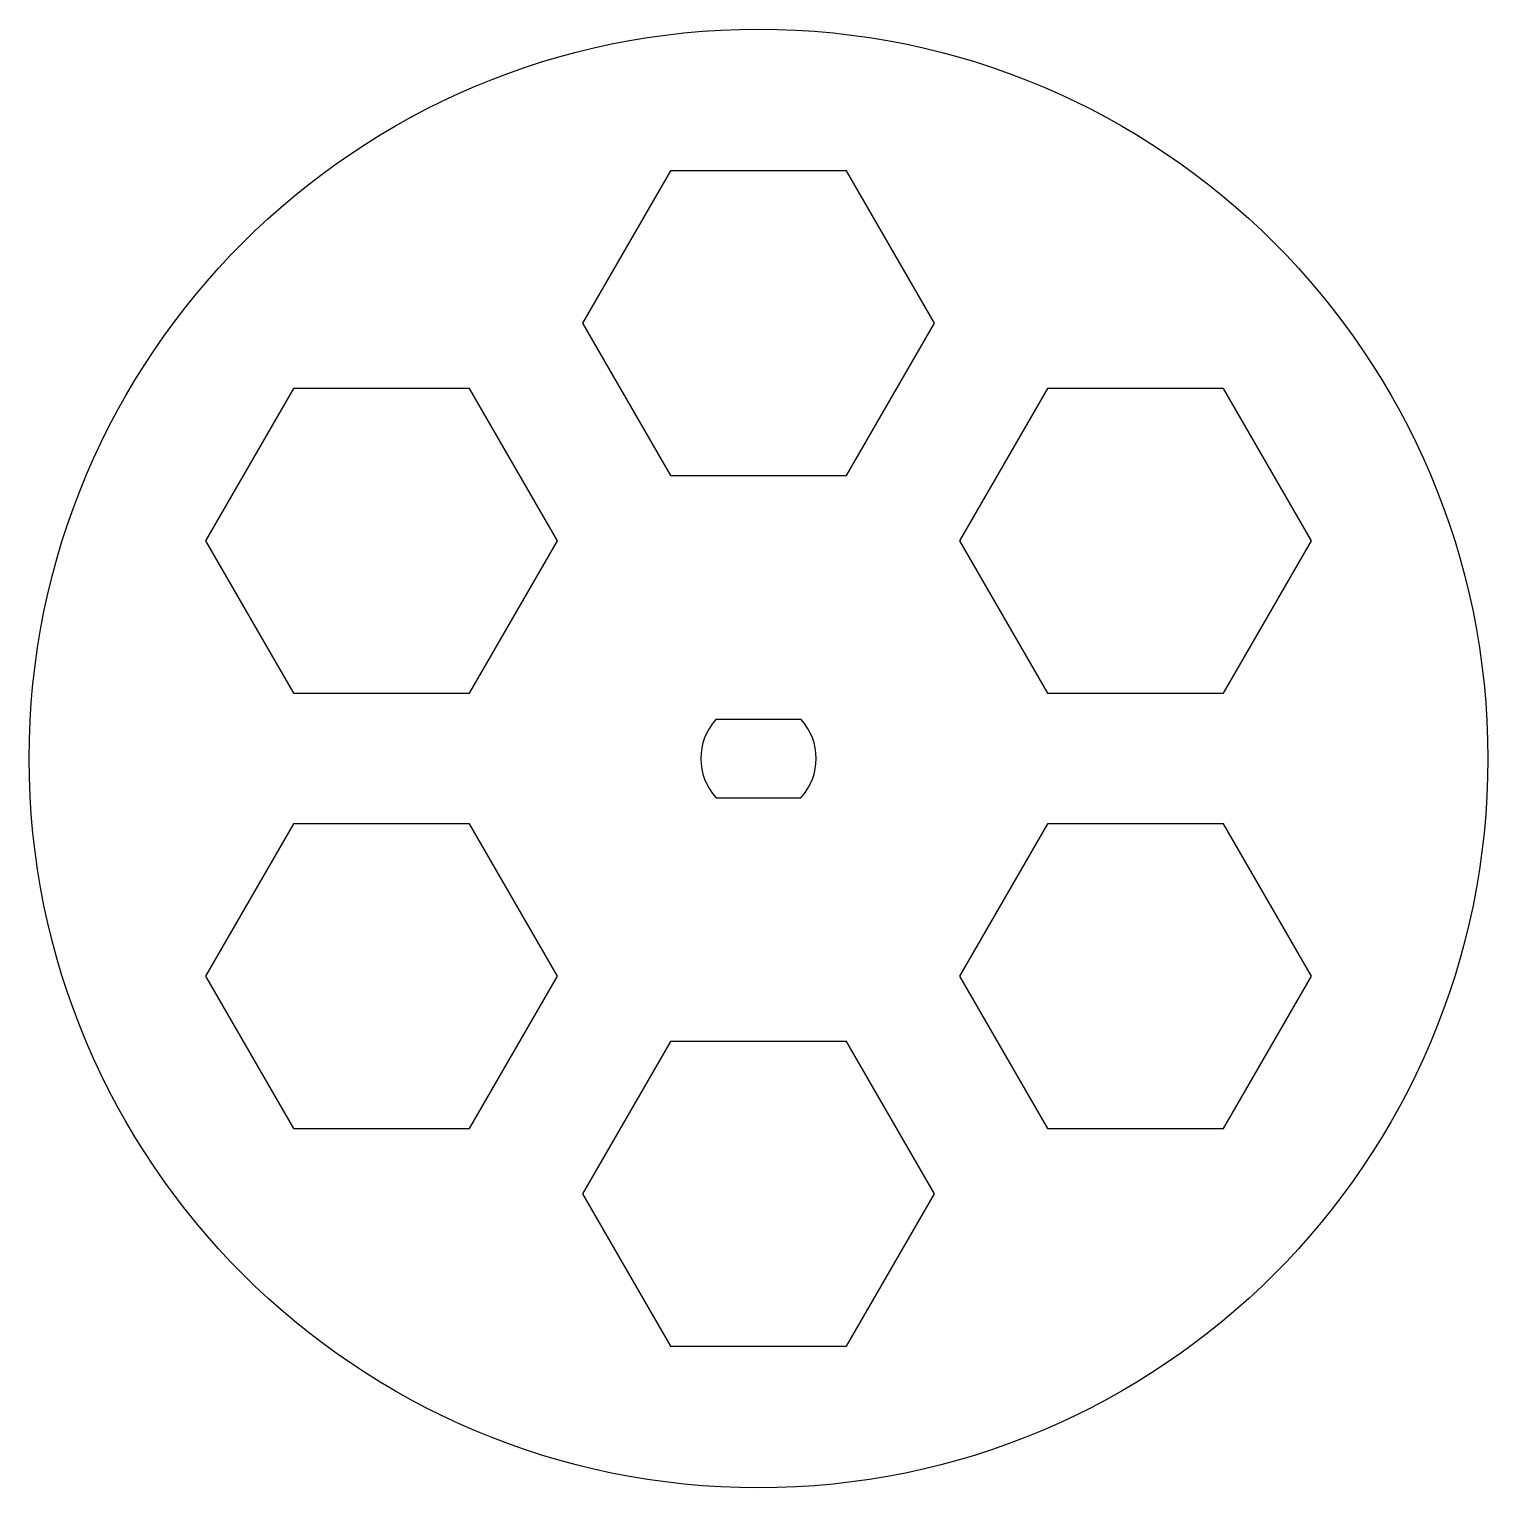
# Model space of a CAD drawing. Extents: x -33.5 to 33.5, y -33.5 to 33.5.
import ezdxf

# ---------------------------------------------------------------- set-up
doc = ezdxf.new("R2010")
doc.units = 0
doc.layers.add('VISIBLE', color=7, linetype='CONTINUOUS')

msp = doc.modelspace()

# ---------------------------------------------------------------- linework, layer by layer
at = {"layer": 'VISIBLE'}
for p, q in [((-4.041, 27), (-8.083, 20)), ((4.041, 27), (-4.041, 27)), ((8.083, 20), (4.041, 27)), ((-8.083, 20), (-4.041, 13)), ((4.041, 13), (8.083, 20)), ((-21.362, 17), (-25.403, 10)), ((-13.279, 17), (-21.362, 17)), ((-9.238, 10), (-13.279, 17)), ((13.279, 17), (9.238, 10)), ((21.362, 17), (13.279, 17)), ((25.403, 10), (21.362, 17)), ((-4.041, 13), (4.041, 13)), ((-25.403, 10), (-21.362, 3)), ((-13.279, 3), (-9.238, 10)), ((9.238, 10), (13.279, 3)), ((21.362, 3), (25.403, 10)), ((-21.362, 3), (-13.279, 3)), ((13.279, 3), (21.362, 3)), ((-1.945, 1.8), (1.945, 1.8)), ((-1.945, -1.8), (1.945, -1.8)), ((-21.362, -3), (-25.403, -10)), ((-13.279, -3), (-21.362, -3)), ((-9.238, -10), (-13.279, -3)), ((13.279, -3), (9.238, -10)), ((21.362, -3), (13.279, -3)), ((25.403, -10), (21.362, -3)), ((-25.403, -10), (-21.362, -17)), ((-13.279, -17), (-9.238, -10)), ((9.238, -10), (13.279, -17)), ((21.362, -17), (25.403, -10)), ((-4.041, -13), (-8.083, -20)), ((4.041, -13), (-4.041, -13)), ((8.083, -20), (4.041, -13)), ((-21.362, -17), (-13.279, -17)), ((13.279, -17), (21.362, -17)), ((-8.083, -20), (-4.041, -27)), ((4.041, -27), (8.083, -20)), ((-4.041, -27), (4.041, -27))]:
    msp.add_line(p, q, dxfattribs=at)
msp.add_circle((0, 0), 33.5, dxfattribs=at)
for start, end in [(137.21531, 222.78469), (317.21531, 42.78469)]:
    msp.add_arc((0, 0), 2.65, start, end, dxfattribs=at)

doc.saveas('drawing.dxf')
